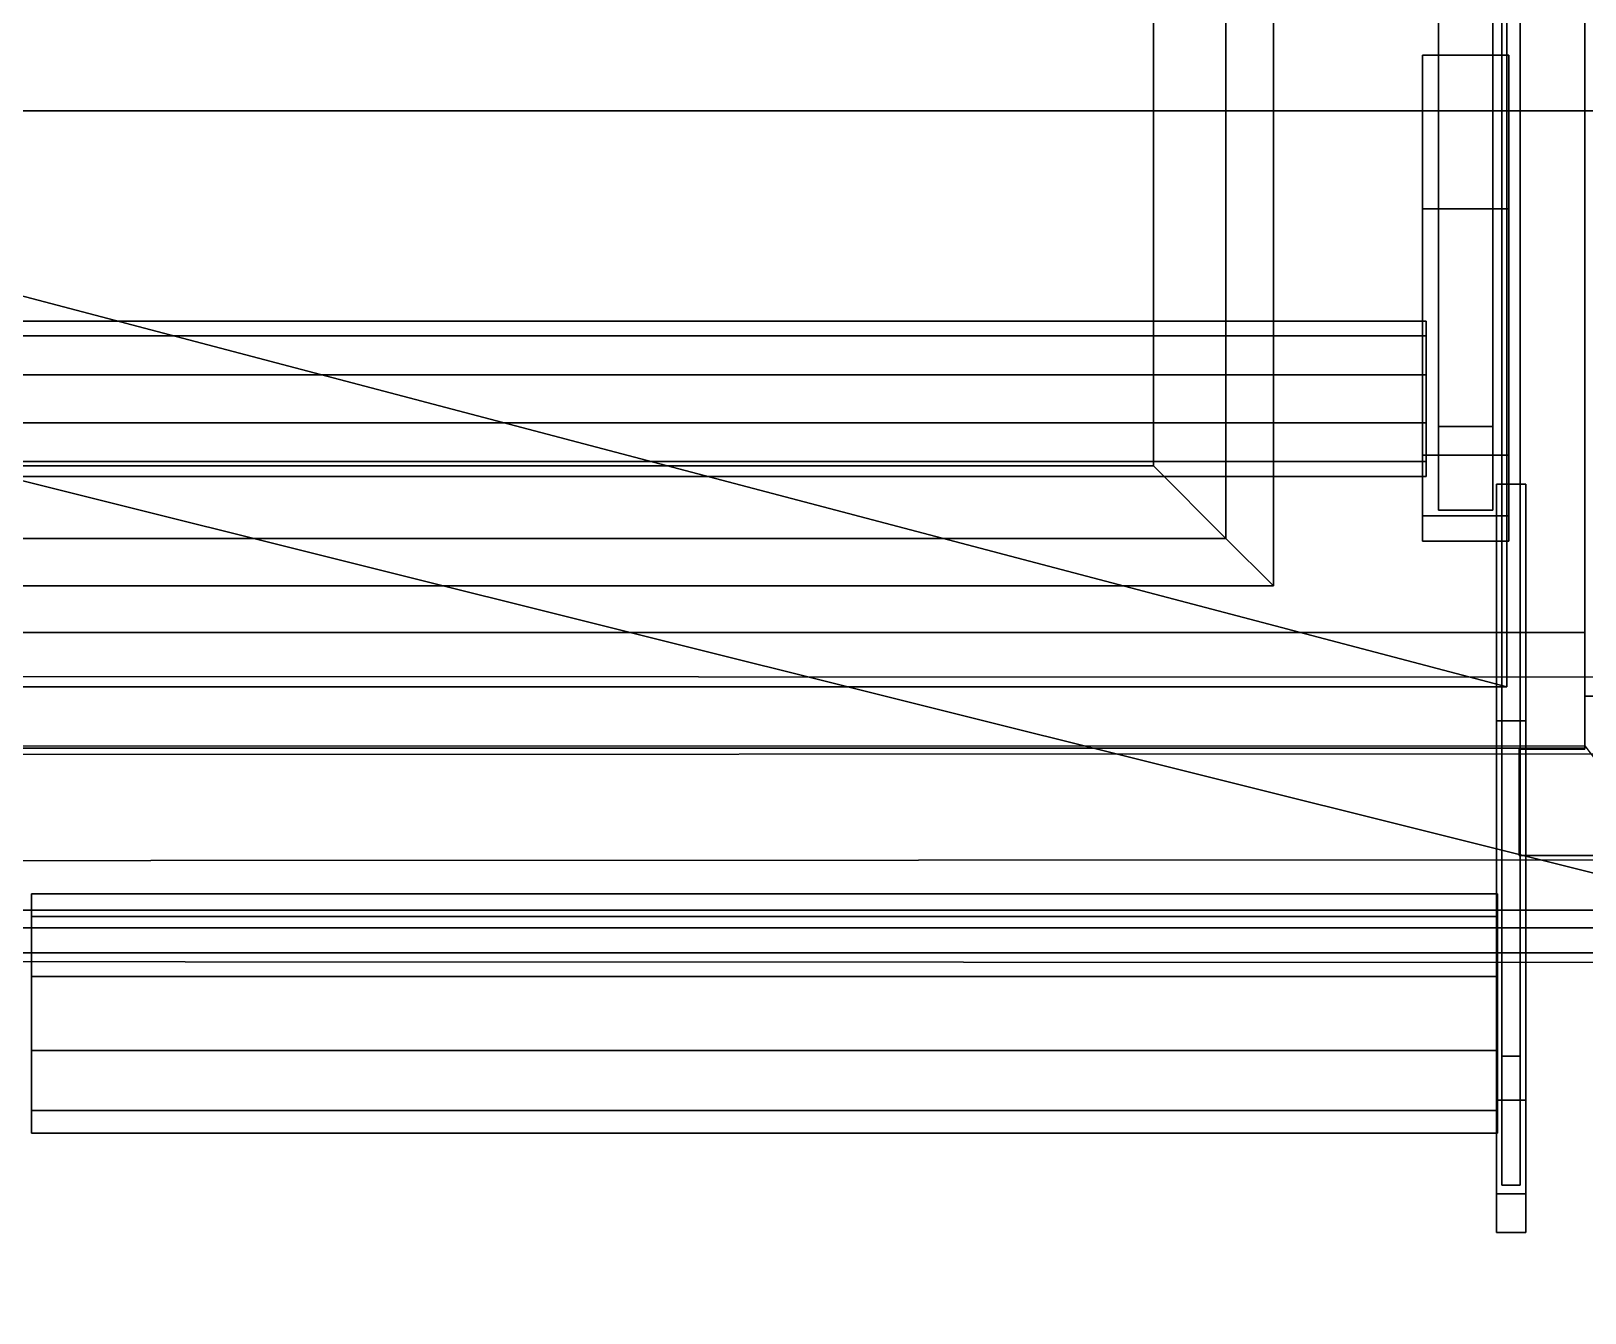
# Model space of a CAD drawing. Extents: x -7.1 to 8.3, y -8 to 8.
# Drawn here: x 0.801 to 2.262, y -4.754 to -3.549 of the extents above; entities that cross this region are included whole.
import ezdxf

# ---------------------------------------------------------------- set-up
doc = ezdxf.new("R2010")
doc.units = 0

msp = doc.modelspace()

# ---------------------------------------------------------------- linework, layer by layer
for points in [[(7.8057, 8), (-6.5579, 8), (7.8057, -8)], [(-6.5579, -8), (7.8057, -8), (-6.5579, 8)], [(7.8057, 8, -0.7914), (7.8057, -8, -0.7914), (-6.5579, -8, -0.7914)], [(-6.5579, -8, -0.7914), (-6.5579, 8, -0.7914), (7.8057, 8, -0.7914)], [(-3.2991, 4.2917, 0.1161), (-3.3991, -4.392, 0.1161), (5.2009, -4.392, 0.1161), (5.2009, 4.2917, 0.1161)], [(-1.7862, 2.5096, 2.8378), (4.684, 2.5096, 2.8378), (1.856, -2.5371, 2.8378), (-1.7862, -3.9576, 2.8378)], [(-1.7862, -3.9576, 2.8378), (1.856, -2.5371, 2.8378), (1.856, -3.9576, 2.8378)], [(1.856, -3.9576, 2.8378), (1.856, -2.5371, 2.8378), (1.9241, -2.6052, 2.8048), (1.9241, -4.0258, 2.8048)], [(1.9241, -4.0258, 2.8048), (1.9241, -2.6052, 2.8048), (1.9689, -2.65, 2.7249), (1.9689, -4.0705, 2.7249)], [(1.9689, -2.65, 2.7249), (1.9689, -2.65, 0.1161), (1.9689, -4.0705, 0.1161), (1.9689, -4.0705, 2.7249)], [(2.1881, -4.1654, 6.1661), (2.1881, -2.9443, 6.1661), (-2.0434, -2.9443, 6.1661), (-2.0434, -3.0514, 6.1661)], [(2.1881, -2.9443, 8.0223), (2.1881, -4.1654, 8.0223), (-2.0434, -3.0514, 8.0223)], [(2.1881, -2.9443, 8.0223), (2.1881, -2.9443, 6.1661), (2.1881, -4.1654, 6.1661), (2.1881, -4.1654, 8.0223)], [(-3.3379, -4.3754, 8.1595), (2.4094, -4.3754, 8.1595), (-3.0991, -3, 8.1595)], [(-2.0991, -3, 6.0161), (2.2617, -3, 6.0161), (2.2617, -4.1143, 6.0161), (-3.1928, -4.1143, 6.0161)], [(2.2617, -3, 3.1661), (-2.0991, -3, 3.1661), (-3.1928, -4.2232, 3.1661), (2.2617, -4.2232, 3.1661)], [(2.4094, -4.3754, 8.1595), (2.4094, -3, 8.1595), (-3.0991, -3, 8.1595)], [(2.1239, -3.9994, 7.99), (2.1239, -3.9205, 8.0536), (2.1239, -3.0037, 8.0536), (2.1239, -3.0037, 7.99)], [(2.1239, -3.0037, 8.0536), (2.1239, -3.9205, 8.0536), (2.1751, -3.9205, 8.0536), (2.1751, -3.0037, 8.0536)], [(2.1239, -3.0037, 7.99), (2.1751, -3.0037, 7.99), (2.1751, -3.9994, 7.99), (2.1239, -3.9994, 7.99)], [(2.1751, -3.0037, 7.99), (2.1751, -3.0037, 8.0536), (2.1751, -3.9205, 8.0536), (2.1751, -3.9994, 7.99)], [(2.2617, -3, 0.1161), (2.2617, -3, 3.1661), (2.2617, -4.2232, 3.1661), (2.2617, -4.2232, 0.1161)], [(2.2617, -3, 6.0161), (2.2617, -4.2232, 6.1661), (2.2617, -4.2232, 6.1249), (2.2617, -4.1143, 6.0161)], [(2.2617, -3, 6.0161), (2.2617, -3, 8.1061), (2.2617, -4.2232, 8.1061), (2.2617, -4.2232, 6.1661)], [(-2.0434, -3.0514, 6.1661), (-3.1698, -3.0514, 6.1661), (-3.1698, -4.1654, 6.1661), (2.1881, -4.1654, 6.1661)], [(-2.0434, -3.0514, 8.0223), (2.1881, -4.1654, 8.0223), (-3.1698, -4.1654, 8.0223)], [(2.1835, -4.634, 5.9606), (2.1835, -4.5125, 6.0587), (2.1835, -3.0999, 6.0587), (2.1835, -3.0999, 5.9606)], [(2.1835, -3.0999, 6.0587), (2.1835, -4.5125, 6.0587), (2.2009, -4.5125, 6.0587), (2.2009, -3.0999, 6.0587)], [(2.1835, -3.0999, 5.9606), (2.2009, -3.0999, 5.9606), (2.2009, -4.634, 5.9606), (2.1835, -4.634, 5.9606)], [(2.2009, -3.0999, 5.9606), (2.2009, -3.0999, 6.0587), (2.2009, -4.5125, 6.0587), (2.2009, -4.634, 5.9606)], [(3.965, -3.4158, 12.0661), (-2.1453, -3.4158, 12.0661), (-2.3279, -4.2291, 12.0645), (5.2602, -4.2283, 12.0671)], [(5.1775, -4.1564, 11.965), (-2.3216, -4.1556, 11.9676), (-2.1453, -3.4158, 11.9661), (3.965, -3.4158, 11.9661)], [(0.7345, -3.6239, 11.9216), (0.7345, -3.4882, 11.9216), (4.5766, -3.4882, 11.9216), (4.8409, -3.6239, 11.9216)], [(4.8409, -3.6239, 12.1077), (4.8409, -3.4882, 12.1077), (0.7345, -3.4882, 12.1077), (0.7345, -3.6239, 12.1077)], [(2.109, -3.7161, 7.6858), (2.109, -4.0283, 7.99), (2.109, -3.5715, 7.99)], [(2.109, -3.5715, 7.99), (2.19, -3.5715, 7.99), (2.19, -3.7161, 7.6858), (2.109, -3.7161, 7.6858)], [(2.109, -4.0283, 7.99), (2.19, -4.0283, 7.99), (2.19, -3.5715, 7.99), (2.109, -3.5715, 7.99)], [(2.19, -3.5715, 7.99), (2.19, -4.0283, 7.99), (2.19, -3.7161, 7.6858)], [(0.7345, -3.6239, 11.9216), (4.8409, -3.6239, 11.9216), (4.8409, -3.6239, 12.1077), (0.7345, -3.6239, 12.1077)], [(2.19, -3.9475, 7.6858), (2.109, -3.9475, 7.6858), (2.109, -3.7161, 7.6858), (2.19, -3.7161, 7.6858)], [(2.109, -3.7161, 7.6858), (2.109, -3.9475, 7.6858), (2.109, -4.0283, 7.99)], [(2.19, -3.7161, 7.6858), (2.19, -4.0283, 7.99), (2.19, -3.9475, 7.6858)], [(-1.9423, -3.8215, 7.89), (2.1124, -3.8215, 7.89), (2.1124, -3.8355, 7.847), (-1.9423, -3.8355, 7.847)], [(-1.9423, -3.8355, 7.9329), (2.1124, -3.8355, 7.9329), (2.1124, -3.8215, 7.89), (-1.9423, -3.8215, 7.89)], [(-1.9423, -3.8355, 7.847), (2.1124, -3.8355, 7.847), (2.1124, -3.872, 7.8205), (-1.9423, -3.872, 7.8205)], [(-1.9423, -3.872, 7.9595), (2.1124, -3.872, 7.9595), (2.1124, -3.8355, 7.9329), (-1.9423, -3.8355, 7.9329)], [(-1.9423, -3.872, 7.8205), (2.1124, -3.872, 7.8205), (2.1124, -3.9171, 7.8205), (-1.9423, -3.9171, 7.8205)], [(-1.9423, -3.9171, 7.9595), (2.1124, -3.9171, 7.9595), (2.1124, -3.872, 7.9595), (-1.9423, -3.872, 7.9595)], [(-1.9423, -3.9171, 7.8205), (2.1124, -3.9171, 7.8205), (2.1124, -3.9537, 7.847), (-1.9423, -3.9537, 7.847)], [(-1.9423, -3.9537, 7.9329), (2.1124, -3.9537, 7.9329), (2.1124, -3.9171, 7.9595), (-1.9423, -3.9171, 7.9595)], [(2.1751, -3.9994, 7.99), (2.1751, -3.9205, 8.0536), (2.1239, -3.9205, 8.0536), (2.1239, -3.9994, 7.99)], [(-1.9423, -3.9537, 7.847), (2.1124, -3.9537, 7.847), (2.1124, -3.9676, 7.89), (-1.9423, -3.9676, 7.89)], [(-1.9423, -3.9676, 7.89), (2.1124, -3.9676, 7.89), (2.1124, -3.9537, 7.9329), (-1.9423, -3.9537, 7.9329)], [(1.9241, -4.0258, 2.8048), (-1.8544, -4.0258, 2.8048), (-1.7862, -3.9576, 2.8378), (1.856, -3.9576, 2.8378)], [(2.109, -3.9475, 7.6858), (2.19, -3.9475, 7.6858), (2.19, -4.0046, 7.7094), (2.109, -4.0046, 7.7094)], [(2.109, -4.0283, 7.99), (2.109, -3.9475, 7.6858), (2.109, -4.0283, 7.7666)], [(2.109, -3.9475, 7.6858), (2.109, -4.0046, 7.7094), (2.109, -4.0283, 7.7666)], [(2.19, -4.0283, 7.99), (2.19, -4.0283, 7.7666), (2.19, -3.9475, 7.6858)], [(2.19, -4.0283, 7.7666), (2.19, -4.0046, 7.7094), (2.19, -3.9475, 7.6858)], [(2.1784, -4.1975, 5.4919), (2.1784, -4.6785, 5.9606), (2.1784, -3.9748, 5.9606)], [(2.1784, -3.9748, 5.9606), (2.206, -3.9748, 5.9606), (2.206, -4.1975, 5.4919), (2.1784, -4.1975, 5.4919)], [(2.1784, -4.6785, 5.9606), (2.206, -4.6785, 5.9606), (2.206, -3.9748, 5.9606), (2.1784, -3.9748, 5.9606)], [(2.206, -3.9748, 5.9606), (2.206, -4.6785, 5.9606), (2.206, -4.1975, 5.4919)], [(2.109, -4.0046, 7.7094), (2.19, -4.0046, 7.7094), (2.19, -4.0283, 7.7666), (2.109, -4.0283, 7.7666)], [(1.9689, -4.0705, 2.7249), (-1.8991, -4.0705, 2.7249), (-1.8544, -4.0258, 2.8048), (1.9241, -4.0258, 2.8048)], [(2.109, -4.0283, 7.99), (2.109, -4.0283, 7.7666), (2.19, -4.0283, 7.7666), (2.19, -4.0283, 7.99)], [(-1.8991, -4.0705, 0.1161), (-1.8991, -4.0705, 2.7249), (1.9689, -4.0705, 2.7249), (1.9689, -4.0705, 0.1161)], [(2.2617, -4.2232, 6.1249), (-3.1928, -4.2232, 6.1249), (-3.1928, -4.1143, 6.0161), (2.2617, -4.1143, 6.0161)], [(-2.3216, -4.1556, 11.9676), (5.1775, -4.1564, 11.965), (5.2457, -4.3267, 11.3955), (-2.6978, -4.3301, 11.3969)], [(-3.1698, -4.1654, 6.1661), (-3.1698, -4.1654, 8.0223), (2.1881, -4.1654, 8.0223), (2.1881, -4.1654, 6.1661)], [(2.2617, -4.2241, 0.1161), (2.2617, -4.2241, 8.1046), (2.2617, -4.1741, 8.1046), (2.2617, -4.1741, 0.1161)], [(2.2617, -4.1741, 0.1161), (2.2617, -4.1741, 8.1046), (2.35, -4.1741, 8.1046), (2.35, -4.1741, 0.1161)], [(2.206, -4.5541, 5.4919), (2.1784, -4.5541, 5.4919), (2.1784, -4.1975, 5.4919), (2.206, -4.1975, 5.4919)], [(2.1784, -4.1975, 5.4919), (2.1784, -4.5541, 5.4919), (2.1784, -4.6785, 5.9606)], [(2.206, -4.1975, 5.4919), (2.206, -4.6785, 5.9606), (2.206, -4.5541, 5.4919)], [(-3.1902, -4.221, 8.1061), (2.2617, -4.221, 8.1061), (2.4094, -4.4153, 8.1061), (-3.3379, -4.4153, 8.1061)], [(2.2617, -4.2232, 6.1661), (2.2617, -4.2232, 8.1061), (-3.1928, -4.2232, 8.1061), (-3.1928, -4.2232, 6.1661)], [(2.2617, -4.2232, 6.1249), (2.2617, -4.2232, 6.1661), (-3.1928, -4.2232, 6.1661), (-3.1928, -4.2232, 6.1249)], [(2.2617, -4.2232, 0.1161), (2.2617, -4.2232, 3.1661), (-3.1928, -4.2232, 3.1661), (-3.1928, -4.2232, 0.1161)], [(-2.7134, -4.4225, 11.4352), (5.3359, -4.4259, 11.4367), (5.2602, -4.2283, 12.0671), (-2.3279, -4.2291, 12.0645)], [(2.2617, -4.2241, 8.1046), (2.2617, -4.2241, 0.1161), (2.2, -4.2241, 0.1161), (2.2, -4.2241, 8.1046)], [(2.2, -4.2241, 8.1046), (2.2, -4.2241, 0.1161), (2.2, -4.3241, 0.1161), (2.2, -4.3241, 8.1046)], [(2.2, -4.3241, 8.1046), (2.2, -4.3241, 0.1161), (2.35, -4.3241, 0.1161), (2.35, -4.3241, 8.1046)], [(-2.6978, -4.3301, 11.3969), (5.2457, -4.3267, 11.3955), (5.3359, -4.4259, 11.4367), (-2.7134, -4.4225, 11.4352)], [(0.8009, -4.3599, 5.8066), (2.1796, -4.3599, 5.8066), (2.1796, -4.3814, 5.7404), (0.8009, -4.3814, 5.7404)], [(0.8009, -4.3814, 5.8727), (2.1796, -4.3814, 5.8727), (2.1796, -4.3599, 5.8066), (0.8009, -4.3599, 5.8066)], [(2.4094, -4.4153, 8.1061), (2.4094, -4.3754, 8.1595), (-3.3379, -4.3754, 8.1595), (-3.3379, -4.4153, 8.1061)], [(0.8009, -4.3814, 5.7404), (2.1796, -4.3814, 5.7404), (2.1796, -4.4377, 5.6995), (0.8009, -4.4377, 5.6995)], [(0.8009, -4.4377, 5.9136), (2.1796, -4.4377, 5.9136), (2.1796, -4.3814, 5.8727), (0.8009, -4.3814, 5.8727)], [(5.2009, -4.392, 0.1161), (-3.3991, -4.392, 0.1161), (-3.3991, -4.392, 0.0161), (5.2009, -4.392, 0.0161)], [(0.8009, -4.4377, 5.6995), (2.1796, -4.4377, 5.6995), (2.1796, -4.5073, 5.6995), (0.8009, -4.5073, 5.6995)], [(0.8009, -4.5073, 5.9136), (2.1796, -4.5073, 5.9136), (2.1796, -4.4377, 5.9136), (0.8009, -4.4377, 5.9136)], [(0.8009, -4.5073, 5.6995), (2.1796, -4.5073, 5.6995), (2.1796, -4.5636, 5.7404), (0.8009, -4.5636, 5.7404)], [(0.8009, -4.5636, 5.8727), (2.1796, -4.5636, 5.8727), (2.1796, -4.5073, 5.9136), (0.8009, -4.5073, 5.9136)], [(2.2009, -4.634, 5.9606), (2.2009, -4.5125, 6.0587), (2.1835, -4.5125, 6.0587), (2.1835, -4.634, 5.9606)], [(2.1784, -4.5541, 5.4919), (2.206, -4.5541, 5.4919), (2.206, -4.6421, 5.5284), (2.1784, -4.6421, 5.5284)], [(2.1784, -4.6785, 5.9606), (2.1784, -4.5541, 5.4919), (2.1784, -4.6785, 5.6164)], [(2.1784, -4.5541, 5.4919), (2.1784, -4.6421, 5.5284), (2.1784, -4.6785, 5.6164)], [(2.206, -4.6785, 5.9606), (2.206, -4.6785, 5.6164), (2.206, -4.5541, 5.4919)], [(2.206, -4.6785, 5.6164), (2.206, -4.6421, 5.5284), (2.206, -4.5541, 5.4919)], [(0.8009, -4.5636, 5.7404), (2.1796, -4.5636, 5.7404), (2.1796, -4.5851, 5.8066), (0.8009, -4.5851, 5.8066)], [(0.8009, -4.5851, 5.8066), (2.1796, -4.5851, 5.8066), (2.1796, -4.5636, 5.8727), (0.8009, -4.5636, 5.8727)], [(2.1784, -4.6421, 5.5284), (2.206, -4.6421, 5.5284), (2.206, -4.6785, 5.6164), (2.1784, -4.6785, 5.6164)], [(2.1784, -4.6785, 5.9606), (2.1784, -4.6785, 5.6164), (2.206, -4.6785, 5.6164), (2.206, -4.6785, 5.9606)]]:
    msp.add_3dface(points)

doc.saveas('drawing.dxf')
